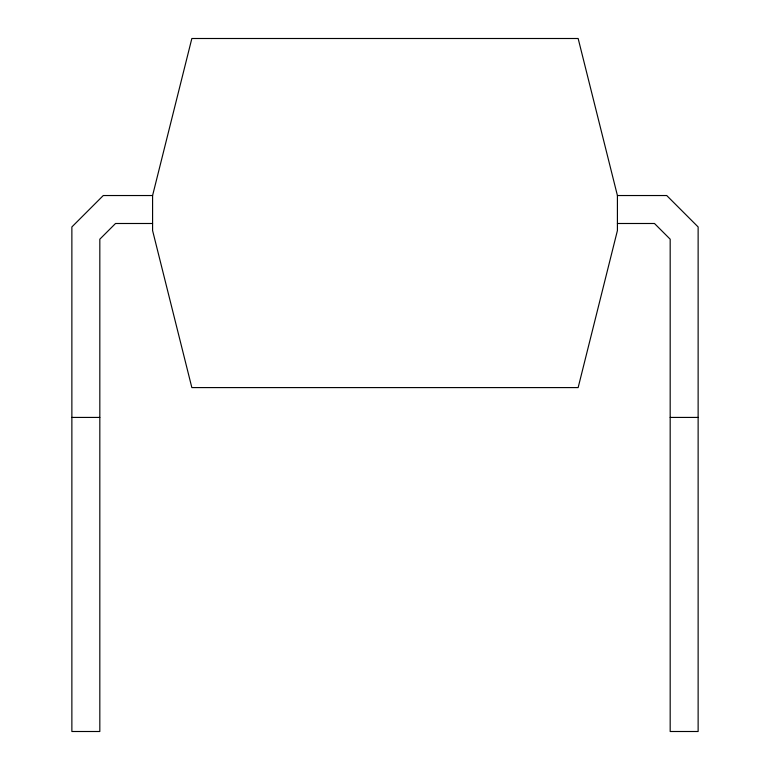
<?xml version="1.0" encoding="UTF-8"?>
<svg xmlns="http://www.w3.org/2000/svg" width="770" height="770" viewBox="0 0 770 770"><rect width="100%" height="100%" fill="white"/><g stroke="black" fill="none" stroke-linecap="round" stroke-linejoin="round"><path stroke-width="1.16" d="M152.585 195.532L191.845 38.5L578.154 38.5L617.415 195.532L617.415 230.557L578.154 387.589L191.845 387.589L152.585 230.557L152.585 195.532L103.276 195.532L71.87 226.948L71.87 731.5L99.821 731.5L99.821 239.191L115.529 223.493L152.585 223.493M617.415 195.532L666.724 195.532L698.13 226.948L698.13 731.5L670.179 731.5L670.179 239.191L654.471 223.493L617.415 223.493M71.87 417.427L99.821 417.427M670.179 417.427L698.13 417.427"/></g></svg>
